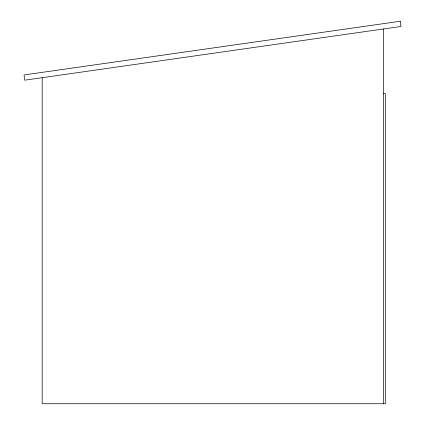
<?xml version="1.0" encoding="UTF-8"?>
<svg xmlns="http://www.w3.org/2000/svg" width="425" height="425" viewBox="0 0 425 425"><rect width="100%" height="100%" fill="white"/><g stroke="black" fill="none" stroke-linecap="round" stroke-linejoin="round"><path stroke-width="0.64" d="M383.552 93.659L385.31 93.659L385.31 403.75L42.187 403.75L42.187 77.695M383.552 28.958L383.552 403.75M400.233 21.25L24.028 74.954L24.767 80.176L400.972 26.478L400.233 21.25"/></g></svg>
